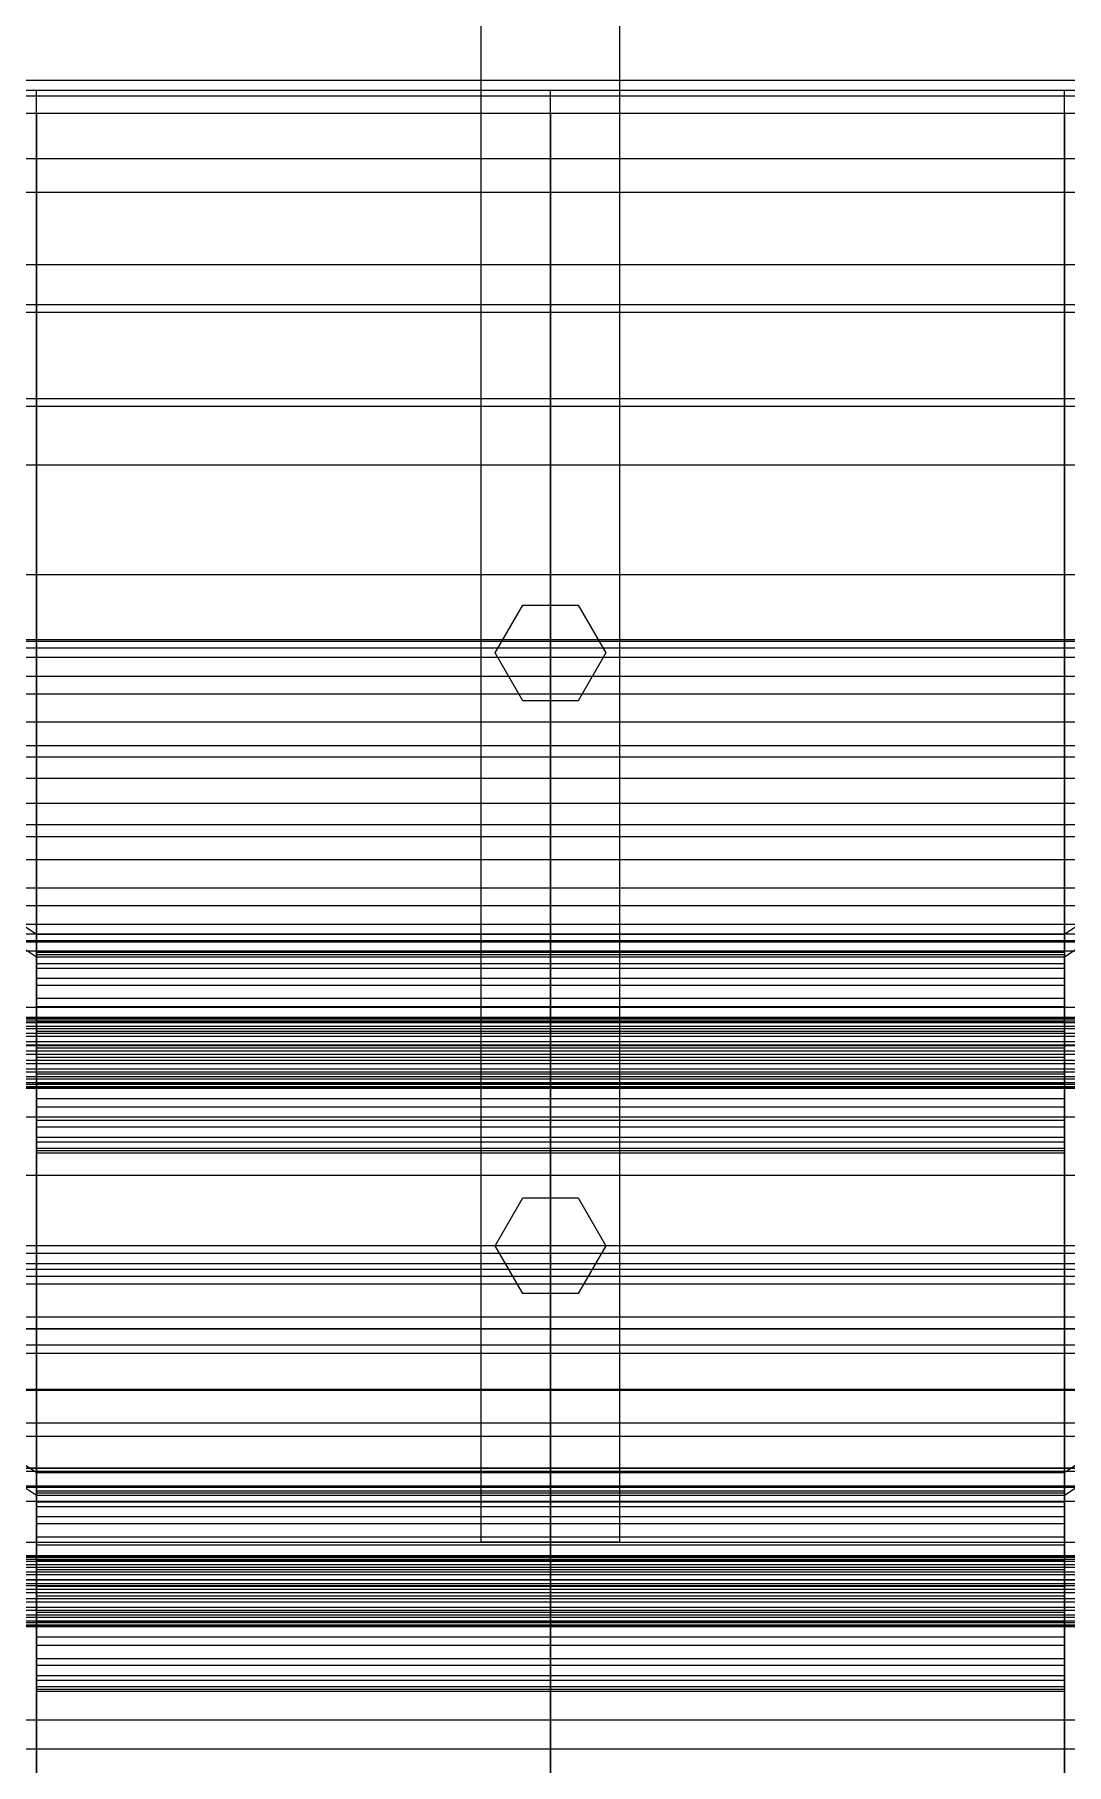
# Model space of a CAD drawing. Header units: millimetres. Extents: x -1970 to 34302, y -65268 to 6837.
# Drawn here: x -130.5 to 130.5, y -32756.3 to -32318.5 of the extents above; entities that cross this region are included whole.
import ezdxf

# ---------------------------------------------------------------- set-up
doc = ezdxf.new("R2010")
doc.units = ezdxf.units.MM
for name, color, linetype, lineweight in [('frontal_C01', 7, 'Continuous', 0), ('frontal_C01-mix', 7, 'Continuous', 0), ('frontal_C02', 7, 'Continuous', 0), ('frontal_tolva', 7, 'Continuous', 0)]:
    doc.layers.add(name, color=color, linetype=linetype, lineweight=lineweight)

msp = doc.modelspace()

# ---------------------------------------------------------------- linework, layer by layer
at = {"layer": 'frontal_C01'}
for p, q in [((300, -32330.147), (-300, -32330.147)), ((300, -32334.062), (-300, -32334.062)), ((-130, -32332.673), (-250, -32332.673)), ((-130, -32546.206), (-130, -32332.673)), ((0, -32332.673), (-130, -32332.673)), ((-130, -32338.392), (-130, -32332.673)), ((0, -32546.206), (0, -32332.673)), ((130, -32332.673), (0, -32332.673)), ((0, -32338.392), (0, -32332.673)), ((130, -32546.206), (130, -32332.673)), ((250, -32332.673), (130, -32332.673)), ((130, -32338.392), (130, -32332.673)), ((300, -32338.485), (-300, -32338.485)), ((-250, -32338.392), (-130, -32338.392)), ((-130, -32338.392), (-130, -32551.925)), ((-130, -32338.392), (0, -32338.392)), ((0, -32338.392), (0, -32551.925)), ((0, -32338.392), (130, -32338.392)), ((130, -32338.392), (130, -32551.925)), ((130, -32338.392), (250, -32338.392)), ((300, -32349.964), (-300, -32349.964)), ((300, -32358.508), (-300, -32358.508)), ((300, -32376.767), (-300, -32376.767)), ((300, -32388.85), (-300, -32388.85)), ((300, -32412.647), (-300, -32412.647)), ((300, -32427.445), (-300, -32427.445)), ((-300, -32455.157), (300, -32455.157)), ((342.5, -32472.077), (-342.5, -32472.077)), ((342.5, -32473.747), (-342.5, -32473.747)), ((300, -32471.662), (-300, -32471.662)), ((342.5, -32476.171), (-342.5, -32476.171)), ((342.5, -32480.929), (-342.5, -32480.929)), ((-130, -32546.206), (-228.298, -32480.607)), ((228.298, -32480.607), (130, -32546.206)), ((342.5, -32485.407), (-342.5, -32485.407)), ((-228.298, -32486.326), (-130, -32551.925)), ((130, -32551.925), (228.298, -32486.326)), ((342.5, -32492.528), (-342.5, -32492.528)), ((-342.5, -32498.378), (342.5, -32498.378)), ((300, -32501.4), (-300, -32501.4)), ((342.5, -32506.778), (-342.5, -32506.778)), ((342.5, -32513.11), (-342.5, -32513.11)), ((300, -32518.488), (-300, -32518.488)), ((342.5, -32521.511), (-342.5, -32521.511)), ((342.5, -32527.361), (-342.5, -32527.361)), ((342.5, -32534.482), (-342.5, -32534.482)), ((342.5, -32538.96), (-342.5, -32538.96)), ((342.5, -32543.718), (-342.5, -32543.718)), ((342.5, -32546.141), (-342.5, -32546.141)), ((342.5, -32547.812), (-342.5, -32547.812)), ((300, -32548.226), (-300, -32548.226)), ((-130, -32682.444), (-130, -32546.206)), ((0, -32546.206), (-130, -32546.206)), ((0, -32682.444), (0, -32546.206)), ((130, -32546.206), (0, -32546.206)), ((130, -32682.444), (130, -32546.206)), ((-130, -32551.925), (-130, -32550.748)), ((-130, -32550.748), (-130, -32551.3)), ((-130, -32550.748), (130, -32550.748)), ((-130, -32551.3), (-130, -32553.544)), ((-130, -32551.3), (130, -32551.3)), ((-130, -32551.925), (-130, -32688.163)), ((-130, -32551.925), (0, -32551.925)), ((-130, -32554.75), (-130, -32551.925)), ((-130, -32551.925), (130, -32551.925)), ((-130, -32553.544), (-130, -32557.327)), ((-130, -32553.544), (130, -32553.544)), ((0, -32551.925), (0, -32688.163)), ((0, -32551.925), (130, -32551.925)), ((130, -32551.3), (130, -32550.748)), ((130, -32550.748), (130, -32551.925)), ((130, -32553.544), (130, -32551.3)), ((130, -32551.925), (130, -32688.163)), ((130, -32551.925), (130, -32554.75)), ((130, -32557.327), (130, -32553.544)), ((-130, -32559.032), (-130, -32554.75)), ((-130, -32554.75), (130, -32554.75)), ((-130, -32557.327), (-130, -32562.39)), ((-130, -32557.327), (130, -32557.327)), ((130, -32554.75), (130, -32559.032)), ((130, -32562.39), (130, -32557.327)), ((-130, -32564.478), (-130, -32559.032)), ((-130, -32559.032), (130, -32559.032)), ((-130, -32562.39), (-130, -32568.388)), ((-130, -32562.39), (130, -32562.39)), ((130, -32559.032), (130, -32564.478)), ((130, -32568.388), (130, -32562.39)), ((300, -32564.732), (-300, -32564.732)), ((-148, -32567.13), (148, -32567.13)), ((-148, -32567.325), (148, -32567.325)), ((-148, -32567.546), (148, -32567.546)), ((-130, -32570.717), (-130, -32564.478)), ((-130, -32564.478), (130, -32564.478)), ((130, -32564.478), (130, -32570.717)), ((-148, -32568.12), (148, -32568.12)), ((-148, -32568.548), (148, -32568.548)), ((-148, -32569.461), (148, -32569.461)), ((-148, -32570.065), (148, -32570.065)), ((-148, -32571.254), (148, -32571.254)), ((-130, -32568.388), (-130, -32574.914)), ((130, -32568.388), (-130, -32568.388)), ((-130, -32577.325), (-130, -32570.717)), ((-130, -32570.717), (130, -32570.717)), ((130, -32574.914), (130, -32568.388)), ((130, -32570.717), (130, -32577.325)), ((-148, -32571.994), (148, -32571.994)), ((148, -32573.38), (-148, -32573.38)), ((-148, -32574.205), (148, -32574.205)), ((-148, -32575.692), (148, -32575.692)), ((-130, -32574.914), (-130, -32581.521)), ((-130, -32574.914), (130, -32574.914)), ((130, -32581.521), (130, -32574.914)), ((-148, -32576.547), (148, -32576.547)), ((-148, -32578.033), (148, -32578.033)), ((-148, -32578.859), (148, -32578.859)), ((-148, -32580.244), (148, -32580.244)), ((-130, -32583.851), (-130, -32577.325)), ((-130, -32577.325), (130, -32577.325)), ((130, -32577.325), (130, -32583.851)), ((-148, -32580.984), (148, -32580.984)), ((-148, -32582.174), (148, -32582.174)), ((-148, -32582.778), (148, -32582.778)), ((-148, -32583.691), (148, -32583.691)), ((-148, -32584.118), (148, -32584.118)), ((-148, -32584.692), (148, -32584.692)), ((-148, -32584.913), (148, -32584.913)), ((-148, -32585.109), (148, -32585.109)), ((-130, -32581.521), (-130, -32587.761)), ((-130, -32581.521), (130, -32581.521)), ((-130, -32589.849), (-130, -32583.851)), ((-130, -32583.851), (130, -32583.851)), ((130, -32587.761), (130, -32581.521)), ((130, -32583.851), (130, -32589.849)), ((-130, -32587.761), (-130, -32593.207)), ((-130, -32587.761), (130, -32587.761)), ((130, -32593.207), (130, -32587.761)), ((300, -32592.444), (-300, -32592.444)), ((-130, -32594.912), (-130, -32589.849)), ((-130, -32589.849), (130, -32589.849)), ((-130, -32593.207), (-130, -32597.489)), ((-130, -32593.207), (130, -32593.207)), ((130, -32589.849), (130, -32594.912)), ((130, -32597.489), (130, -32593.207)), ((-130, -32598.694), (-130, -32594.912)), ((-130, -32594.912), (130, -32594.912)), ((-130, -32597.489), (-130, -32600.314)), ((-130, -32597.489), (130, -32597.489)), ((130, -32594.912), (130, -32598.694)), ((130, -32600.314), (130, -32597.489)), ((-130, -32600.938), (-130, -32598.694)), ((-130, -32598.694), (130, -32598.694)), ((-130, -32600.314), (-130, -32601.491)), ((-130, -32600.314), (130, -32600.314)), ((-130, -32601.491), (-130, -32600.938)), ((-130, -32600.938), (130, -32600.938)), ((-130, -32601.491), (130, -32601.491)), ((130, -32598.694), (130, -32600.938)), ((130, -32601.491), (130, -32600.314)), ((130, -32600.938), (130, -32601.491)), ((300, -32607.242), (-300, -32607.242)), ((-130, -32682.444), (-228.298, -32616.845)), ((228.298, -32616.845), (130, -32682.444)), ((-228.298, -32622.564), (-130, -32688.163)), ((130, -32688.163), (228.298, -32622.564)), ((300, -32631.039), (-300, -32631.039)), ((-425, -32634.686), (425, -32634.686)), ((425, -32646.116), (-425, -32646.116)), ((300, -32643.122), (-300, -32643.122)), ((425, -32650.148), (-425, -32650.148)), ((-425, -32661.579), (425, -32661.579)), ((300, -32661.381), (-300, -32661.381)), ((300, -32669.925), (-300, -32669.925)), ((300, -32681.404), (-300, -32681.404)), ((250, -32681.31), (-250, -32681.31)), ((-130, -32818.682), (-130, -32682.444)), ((0, -32682.444), (-130, -32682.444)), ((0, -32818.682), (0, -32682.444)), ((130, -32682.444), (0, -32682.444)), ((130, -32818.682), (130, -32682.444)), ((300, -32685.826), (-300, -32685.826)), ((300, -32689.741), (-300, -32689.741)), ((-250, -32686.07), (250, -32686.07)), ((-130, -32688.163), (-130, -32686.986)), ((-130, -32686.986), (-130, -32687.539)), ((-130, -32686.986), (130, -32686.986)), ((-130, -32687.539), (-130, -32689.782)), ((-130, -32687.539), (130, -32687.539)), ((-130, -32688.163), (-130, -32824.401)), ((-130, -32688.163), (0, -32688.163)), ((-130, -32690.988), (-130, -32688.163)), ((-130, -32688.163), (130, -32688.163)), ((-130, -32689.782), (-130, -32693.565)), ((-130, -32689.782), (130, -32689.782)), ((0, -32688.163), (0, -32824.401)), ((0, -32688.163), (130, -32688.163)), ((130, -32687.539), (130, -32686.986)), ((130, -32686.986), (130, -32688.163)), ((130, -32689.782), (130, -32687.539)), ((130, -32688.163), (130, -32824.401)), ((130, -32688.163), (130, -32690.988)), ((130, -32693.565), (130, -32689.782)), ((-130, -32695.27), (-130, -32690.988)), ((-130, -32690.988), (130, -32690.988)), ((-130, -32693.565), (-130, -32698.628)), ((-130, -32693.565), (130, -32693.565)), ((130, -32690.988), (130, -32695.27)), ((130, -32698.628), (130, -32693.565)), ((-130, -32700.716), (-130, -32695.27)), ((-130, -32695.27), (130, -32695.27)), ((-130, -32698.628), (-130, -32704.626)), ((-130, -32698.628), (130, -32698.628)), ((130, -32695.27), (130, -32700.716)), ((130, -32704.626), (130, -32698.628)), ((-130, -32706.955), (-130, -32700.716)), ((-130, -32700.716), (130, -32700.716)), ((130, -32700.716), (130, -32706.955)), ((-148, -32703.368), (148, -32703.368)), ((-148, -32703.563), (148, -32703.563)), ((-148, -32703.785), (148, -32703.785)), ((-148, -32704.358), (148, -32704.358)), ((-148, -32704.786), (148, -32704.786)), ((-148, -32705.699), (148, -32705.699)), ((-148, -32706.303), (148, -32706.303)), ((-148, -32707.493), (148, -32707.493)), ((-130, -32704.626), (-130, -32711.152)), ((130, -32704.626), (-130, -32704.626)), ((-130, -32713.563), (-130, -32706.955)), ((-130, -32706.955), (130, -32706.955)), ((130, -32711.152), (130, -32704.626)), ((130, -32706.955), (130, -32713.563)), ((-148, -32708.233), (148, -32708.233)), ((148, -32709.618), (-148, -32709.618)), ((-148, -32710.443), (148, -32710.443)), ((-148, -32711.93), (148, -32711.93)), ((-130, -32711.152), (-130, -32717.76)), ((-130, -32711.152), (130, -32711.152)), ((130, -32717.76), (130, -32711.152)), ((-148, -32712.785), (148, -32712.785)), ((-148, -32714.272), (148, -32714.272)), ((-148, -32715.097), (148, -32715.097)), ((-130, -32720.089), (-130, -32713.563)), ((-130, -32713.563), (130, -32713.563)), ((130, -32713.563), (130, -32720.089)), ((-148, -32716.482), (148, -32716.482)), ((-148, -32717.222), (148, -32717.222)), ((-148, -32718.412), (148, -32718.412)), ((-148, -32719.016), (148, -32719.016)), ((-148, -32719.929), (148, -32719.929)), ((-148, -32720.357), (148, -32720.357)), ((-130, -32717.76), (-130, -32723.999)), ((-130, -32717.76), (130, -32717.76)), ((-130, -32726.087), (-130, -32720.089)), ((-130, -32720.089), (130, -32720.089)), ((130, -32723.999), (130, -32717.76)), ((130, -32720.089), (130, -32726.087)), ((-148, -32720.93), (148, -32720.93)), ((-148, -32721.152), (148, -32721.152)), ((-148, -32721.347), (148, -32721.347)), ((-130, -32723.999), (-130, -32729.445)), ((-130, -32723.999), (130, -32723.999)), ((130, -32729.445), (130, -32723.999)), ((-130, -32731.15), (-130, -32726.087)), ((-130, -32726.087), (130, -32726.087)), ((-130, -32729.445), (-130, -32733.727)), ((-130, -32729.445), (130, -32729.445)), ((130, -32726.087), (130, -32731.15)), ((130, -32733.727), (130, -32729.445)), ((-130, -32734.933), (-130, -32731.15)), ((-130, -32731.15), (130, -32731.15)), ((-130, -32733.727), (-130, -32736.552)), ((-130, -32733.727), (130, -32733.727)), ((130, -32731.15), (130, -32734.933)), ((130, -32736.552), (130, -32733.727)), ((-130, -32737.176), (-130, -32734.933)), ((-130, -32734.933), (130, -32734.933)), ((-130, -32736.552), (-130, -32737.729)), ((-130, -32736.552), (130, -32736.552)), ((-130, -32737.729), (-130, -32737.176)), ((-130, -32737.176), (130, -32737.176)), ((-130, -32737.729), (130, -32737.729)), ((130, -32734.933), (130, -32737.176)), ((130, -32737.729), (130, -32736.552)), ((130, -32737.176), (130, -32737.729))]:
    msp.add_line(p, q, dxfattribs=at)
at = {"layer": 'frontal_C01-mix'}
msp.add_line((-150, -32744.944), (150, -32744.944), dxfattribs=at)
at = {"layer": 'frontal_C02'}
for p, q in [((-300, -32386.787), (300, -32386.787)), ((300, -32410.695), (-300, -32410.695)), ((300, -32550.456), (-300, -32550.456)), ((-300, -32574.364), (300, -32574.364)), ((300, -32625.048), (-300, -32625.048)), ((-130, -32626.968), (-250, -32626.968)), ((-130, -32831.954), (-130, -32626.968)), ((0, -32626.968), (-130, -32626.968)), ((-130, -32632.709), (-130, -32626.968)), ((0, -32831.954), (0, -32626.968)), ((130, -32626.968), (0, -32626.968)), ((0, -32632.709), (0, -32626.968)), ((130, -32831.954), (130, -32626.968)), ((250, -32626.968), (130, -32626.968)), ((130, -32632.709), (130, -32626.968)), ((300, -32629.557), (-300, -32629.557)), ((300, -32632.799), (-300, -32632.799)), ((-250, -32632.709), (-130, -32632.709)), ((-130, -32632.709), (-130, -32837.695)), ((-130, -32632.709), (0, -32632.709)), ((0, -32632.709), (0, -32837.695)), ((0, -32632.709), (130, -32632.709)), ((130, -32632.709), (130, -32837.695)), ((130, -32632.709), (250, -32632.709)), ((300, -32646.018), (-300, -32646.018)), ((300, -32652.28), (-300, -32652.28)), ((300, -32673.309), (-300, -32673.309)), ((300, -32682.165), (-300, -32682.165)), ((300, -32709.571), (-300, -32709.571)), ((300, -32720.417), (-300, -32720.417)), ((-300, -32752.331), (300, -32752.331))]:
    msp.add_line(p, q, dxfattribs=at)
at = {"layer": 'frontal_tolva'}
for p, q in [((-17.5, -32700), (-17.5, -31730)), ((17.5, -32700), (17.5, -31730)), ((-14, -32475), (-7, -32462.876)), ((-7, -32462.876), (7, -32462.876)), ((7, -32462.876), (14, -32475)), ((-7, -32487.124), (-14, -32475)), ((14, -32475), (7, -32487.124)), ((7, -32487.124), (-7, -32487.124)), ((-14, -32625), (-7, -32612.876)), ((-7, -32612.876), (7, -32612.876)), ((7, -32612.876), (14, -32625)), ((-7, -32637.124), (-14, -32625)), ((14, -32625), (7, -32637.124)), ((7, -32637.124), (-7, -32637.124)), ((-1821.5, -32700), (1821.5, -32700)), ((-1725, -32700), (1725, -32700)), ((17.5, -32700), (-17.5, -32700)), ((-1821.5, -32711), (1821.5, -32711))]:
    msp.add_line(p, q, dxfattribs=at)

doc.saveas('drawing.dxf')
